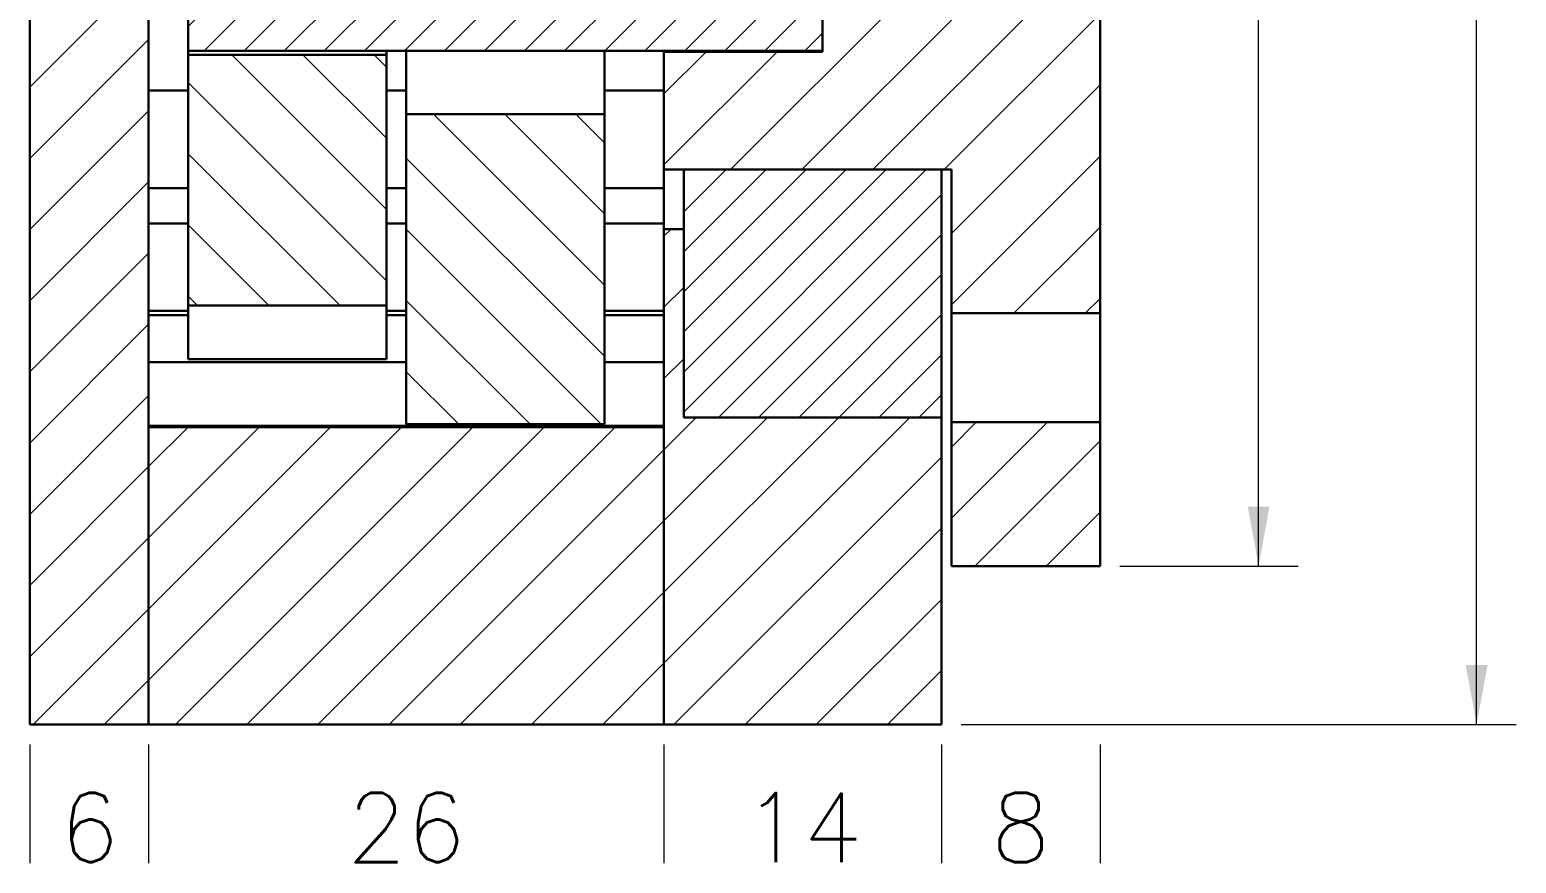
# Model space of a CAD drawing. Header units: millimetres. Extents: x 15 to 418, y 5 to 292.
# Drawn here: x 215 to 290, y 104 to 146.1 of the extents above; entities that cross this region are included whole.
import ezdxf
from ezdxf.enums import TextEntityAlignment as Align

# ---------------------------------------------------------------- set-up
doc = ezdxf.new("R2010")
doc.units = ezdxf.units.MM
for name, color, linetype, lineweight in [('DIM', 7, 'Continuous', 18), ('HATCH', 8, 'Continuous', 9), ('NOTES', 7, 'Continuous', 18), ('VISIBLE', 7, 'Continuous', 30)]:
    doc.layers.add(name, color=color, linetype=linetype, lineweight=lineweight)
doc.styles.add('SLDTEXTSTYLE0', font='txt.shx')

msp = doc.modelspace()

# ---------------------------------------------------------------- hatches: boundary and pattern name
at = {"layer": 'HATCH'}
h = msp.add_hatch(dxfattribs=at)
h.set_pattern_fill('ANSI31', scale=0.8)
h.paths.add_polyline_path([(261.5, 236.25), (269, 236.25), (269, 131.75), (261.5, 131.75), (261.5, 131.989), (261.5, 133.213), (261.5, 134.514), (261.5, 135.892), (261.5, 137.351), (261.5, 138.892), (261.5, 139), (247, 139), (247, 139.032), (247, 139.129), (247, 139.292), (247, 139.521), (247, 139.817), (247, 140.178), (247, 140.606), (247, 141.098), (247, 141.654), (247, 142.273), (247, 142.953), (247, 143.692), (247, 144.489), (247, 144.95), (255, 144.95), (255, 144.985), (255, 145.092), (255, 145.268), (255, 145.506), (255, 145.743), (255, 146.04), (255, 146.401), (255, 146.825), (255, 147.306), (255, 147.83), (255, 148.377), (255, 148.92), (255, 149.433), (255, 149.891), (255, 150.276), (255, 150.581), (255, 150.802), (255, 150.948), (255, 151.026), (255, 151.05), (247, 151.05), (247, 151.705), (247, 152.771), (247, 153.895), (247, 155.078), (247, 156.32), (247, 157.622), (247, 158.983), (247, 160.403), (247, 161.883), (247, 162.951), (247, 162.989), (247, 163.038), (247, 163.114), (247, 163.137), (247, 163.278), (247, 163.295), (247, 163.42), (247, 163.461), (247, 163.506), (247, 163.685), (247, 163.761), (247, 163.948), (247, 164.097), (247, 164.245), (247, 164.527), (247, 164.569), (247, 164.913), (247, 165.014), (247, 165.057), (247, 165.268), (247, 165.625), (247, 165.682), (247, 165.978), (247, 166.022), (247, 166.318), (247, 166.375), (247, 166.663), (247, 166.732), (247, 166.943), (247, 167.087), (247, 167.431), (247, 167.473), (247, 167.755), (247, 167.903), (247, 168.052), (247, 168.239), (247, 168.315), (247, 168.365), (247, 168.494), (247, 168.539), (247, 168.705), (247, 168.722), (247, 168.863), (247, 168.886), (247, 168.962), (247, 169.011), (247, 169.049), (247, 170.118), (247, 171.918), (247, 173.762), (247, 175.647), (247, 177.568), (247, 179.52), (247, 181.498), (247, 183.498), (247, 185.513), (247, 187.537), (247, 189.564), (247, 191.589), (247, 193.604), (247, 195.603), (247, 197.58), (247, 198.951), (247, 198.989), (247, 199.038), (247, 199.114), (247, 199.137), (247, 199.278), (247, 199.295), (247, 199.461), (247, 199.506), (247, 199.528), (247, 199.685), (247, 199.761), (247, 199.948), (247, 200.097), (247, 200.245), (247, 200.527), (247, 200.569), (247, 200.913), (247, 201.057), (247, 201.268), (247, 201.442), (247, 201.625), (247, 201.682), (247, 201.978), (247, 202.022), (247, 202.318), (247, 202.375), (247, 202.732), (247, 202.943), (247, 203.087), (247, 203.316), (247, 203.431), (247, 203.473), (247, 203.755), (247, 203.903), (247, 204.052), (247, 204.239), (247, 204.315), (247, 204.494), (247, 204.539), (247, 204.705), (247, 204.722), (247, 204.863), (247, 204.886), (247, 204.962), (247, 205.011), (247, 205.049), (247, 205.144), (247, 206.921), (247, 208.642), (247, 210.302), (247, 211.899), (247, 213.429), (247, 214.888), (247, 216.275), (247, 216.95), (255, 216.95), (255, 216.985), (255, 217.092), (255, 217.268), (255, 217.506), (255, 217.743), (255, 218.04), (255, 218.401), (255, 218.825), (255, 219.306), (255, 219.83), (255, 220.377), (255, 220.92), (255, 221.433), (255, 221.891), (255, 222.276), (255, 222.581), (255, 222.802), (255, 222.948), (255, 223.026), (255, 223.05), (247, 223.05), (247, 223.859), (247, 224.639), (247, 225.347), (247, 225.984), (247, 226.552), (247, 227.054), (247, 227.491), (247, 227.867), (247, 228.184), (247, 228.445), (247, 228.652), (247, 228.808), (247, 228.917), (247, 228.98), (247, 229), (261.5, 229), (261.5, 230.619), (261.5, 232.515), (261.5, 234.301), (261.5, 235.977), (261.5, 236.25)])
h = msp.add_hatch(dxfattribs=at)
h.set_pattern_fill('ANSI31', scale=0.8)
h.paths.add_polyline_path([(215, 164), (221, 164), (221, 111), (215, 111), (215, 111.052), (215, 111.21), (215, 111.474), (215, 111.846), (215, 112.325), (215, 112.911), (215, 113.605), (215, 114.403), (215, 115.306), (215, 116.31), (215, 117.413), (215, 118.612), (215, 119.904), (215, 121.284), (215, 122.75), (215, 124.296), (215, 125.588), (215, 126.963), (215, 128.423), (215, 129.971), (215, 131.61), (215, 133.34), (215, 134.021), (215, 134.049), (215, 134.085), (215, 134.141), (215, 134.262), (215, 134.274), (215, 134.43), (215, 134.562), (215, 134.618), (215, 134.866), (215, 134.975), (215, 135.164), (215, 135.183), (215, 135.468), (215, 135.575), (215, 135.994), (215, 136.035), (215, 136.505), (215, 136.546), (215, 136.965), (215, 137.072), (215, 137.082), (215, 137.357), (215, 137.565), (215, 137.674), (215, 137.922), (215, 137.978), (215, 138.11), (215, 138.266), (215, 138.278), (215, 138.399), (215, 138.455), (215, 138.491), (215, 138.519), (215, 139.097), (215, 141.208), (215, 143.416), (215, 145.721), (215, 148.121), (215, 150.615), (215, 153.201), (215, 155.876), (215, 157.681), (215, 157.715), (215, 157.759), (215, 157.828), (215, 157.975), (215, 157.991), (215, 158.14), (215, 158.181), (215, 158.343), (215, 158.411), (215, 158.58), (215, 158.637), (215, 158.714), (215, 158.848), (215, 159.102), (215, 159.14), (215, 159.45), (215, 159.58), (215, 159.77), (215, 160.092), (215, 160.143), (215, 160.717), (215, 160.768), (215, 161.09), (215, 161.28), (215, 161.41), (215, 161.48), (215, 161.72), (215, 161.758), (215, 162.012), (215, 162.146), (215, 162.28), (215, 162.449), (215, 162.517), (215, 162.679), (215, 162.72), (215, 162.869), (215, 162.885), (215, 163.032), (215, 163.101), (215, 163.145), (215, 163.179), (215, 164)])
h = msp.add_hatch(dxfattribs=at)
h.set_pattern_fill('ANSI31', scale=0.45)
h.paths.add_polyline_path([(223, 151), (255, 151), (255, 145), (223, 145), (223, 145.035), (223, 145.14), (223, 145.313), (223, 145.546), (223, 145.78), (223, 146.072), (223, 146.427), (223, 146.844), (223, 147.317), (223, 147.833), (223, 148.371), (223, 148.905), (223, 149.41), (223, 149.86), (223, 150.239), (223, 150.538), (223, 150.756), (223, 150.899), (223, 150.977), (223, 151)])
h = msp.add_hatch(dxfattribs=at)
h.set_pattern_fill('ANSI31', scale=0.8, angle=90)
h.paths.add_polyline_path([(223, 144.8), (233, 144.8), (233, 132.15), (223, 132.15), (223, 132.265), (223, 132.276), (223, 132.462), (223, 132.697), (223, 132.72), (223, 132.757), (223, 132.957), (223, 133.006), (223, 133.101), (223, 133.196), (223, 133.239), (223, 133.246), (223, 133.316), (223, 133.328), (223, 133.358), (223, 133.622), (223, 134.027), (223, 134.848), (223, 135.639), (223, 135.994), (223, 136.155), (223, 136.178), (223, 136.182), (223, 136.279), (223, 136.307), (223, 136.345), (223, 136.416), (223, 136.503), (223, 136.567), (223, 136.687), (223, 136.702), (223, 136.762), (223, 136.884), (223, 136.888), (223, 136.937), (223, 136.939), (223, 137.214), (223, 137.764), (223, 138.074), (223, 138.403), (223, 138.815), (223, 139.248), (223, 140.129), (223, 140.994), (223, 141.395), (223, 141.76), (223, 142.078), (223, 142.339), (223, 142.535), (223, 142.647), (223, 142.654), (223, 142.672), (223, 142.696), (223, 142.701), (223, 142.758), (223, 142.787), (223, 142.796), (223, 142.8), (223, 143.111), (223, 143.351), (223, 143.626), (223, 143.934), (223, 144.274), (223, 144.8)])
h = msp.add_hatch(dxfattribs=at)
h.set_pattern_fill('ANSI31', scale=0.8, angle=90)
h.paths.add_polyline_path([(234, 141.8), (244, 141.8), (244, 126.153), (234, 126.153), (234, 126.175), (234, 126.243), (234, 126.464), (234, 126.63), (234, 126.835), (234, 127.129), (234, 127.291), (234, 127.315), (234, 127.359), (234, 127.384), (234, 127.452), (234, 127.457), (234, 127.497), (234, 127.59), (234, 127.653), (234, 127.811), (234, 128.018), (234, 128.071), (234, 128.123), (234, 128.249), (234, 128.513), (234, 128.595), (234, 128.738), (234, 128.866), (234, 128.998), (234, 129.059), (234, 129.21), (234, 129.24), (234, 129.249), (234, 129.362), (234, 129.372), (234, 129.442), (234, 129.443), (234, 130.026), (234, 130.663), (234, 130.679), (234, 130.744), (234, 130.753), (234, 130.767), (234, 130.868), (234, 130.884), (234, 131.025), (234, 131.064), (234, 131.094), (234, 131.222), (234, 131.377), (234, 131.424), (234, 131.46), (234, 131.603), (234, 131.716), (234, 131.761), (234, 131.81), (234, 131.844), (234, 131.856), (234, 131.954), (234, 132.24), (234, 132.551), (234, 132.947), (234, 133.368), (234, 134.224), (234, 135.057), (234, 135.437), (234, 135.777), (234, 136.068), (234, 136.16), (234, 136.172), (234, 136.213), (234, 136.233), (234, 136.297), (234, 136.305), (234, 136.457), (234, 136.476), (234, 136.485), (234, 136.554), (234, 136.592), (234, 136.596), (234, 136.676), (234, 136.914), (234, 137.188), (234, 137.497), (234, 138.098), (234, 138.427), (234, 138.771), (234, 139.194), (234, 139.635), (234, 140.531), (234, 141.42), (234, 141.8)])
h = msp.add_hatch(dxfattribs=at)
h.set_pattern_fill('ANSI31', scale=0.45)
h.paths.add_polyline_path([(248, 139), (261, 139), (261, 126.5), (248, 126.5), (248, 126.541), (248, 126.665), (248, 126.873), (248, 127.166), (248, 127.544), (248, 128.006), (248, 128.552), (248, 129.181), (248, 129.891), (248, 130.682), (248, 131.551), (248, 132.496), (248, 133.513), (248, 134.601), (248, 135.755), (248, 136.973), (248, 137.99), (248, 139)])
h = msp.add_hatch(dxfattribs=at)
h.set_pattern_fill('ANSI31', scale=0.8)
h.paths.add_polyline_path([(247, 136), (248, 136), (248, 126.5), (261, 126.5), (261, 111), (247, 111), (247, 111.052), (247, 111.21), (247, 111.474), (247, 111.846), (247, 112.325), (247, 112.911), (247, 113.605), (247, 114.403), (247, 115.306), (247, 116.31), (247, 117.413), (247, 118.612), (247, 119.904), (247, 121.284), (247, 122.75), (247, 124.296), (247, 125.588), (247, 126.963), (247, 128.423), (247, 129.971), (247, 131.61), (247, 133.34), (247, 134.021), (247, 134.049), (247, 134.085), (247, 134.141), (247, 134.262), (247, 134.274), (247, 134.43), (247, 134.562), (247, 134.618), (247, 134.866), (247, 134.975), (247, 135.164), (247, 135.183), (247, 135.468), (247, 135.575), (247, 135.994), (247, 136)])
h = msp.add_hatch(dxfattribs=at)
h.set_pattern_fill('ANSI31', scale=0.8)
h.paths.add_polyline_path([(221, 126), (247, 126), (247, 111), (221, 111), (221, 111.052), (221, 111.21), (221, 111.474), (221, 111.846), (221, 112.325), (221, 112.911), (221, 113.605), (221, 114.403), (221, 115.306), (221, 116.31), (221, 117.413), (221, 118.612), (221, 119.904), (221, 121.284), (221, 122.75), (221, 123.254), (221, 123.259), (221, 123.313), (221, 123.333), (221, 123.427), (221, 123.477), (221, 123.586), (221, 123.689), (221, 123.778), (221, 123.958), (221, 123.993), (221, 124.249), (221, 124.273), (221, 124.296), (221, 124.54), (221, 124.621), (221, 124.863), (221, 124.986), (221, 125.211), (221, 125.356), (221, 125.576), (221, 125.588), (221, 125.612), (221, 125.631), (221, 125.664), (221, 125.718), (221, 125.72), (221, 125.786), (221, 125.863), (221, 125.949), (221, 125.974), (221, 126)])
h = msp.add_hatch(dxfattribs=at)
h.set_pattern_fill('ANSI31', scale=0.8)
h.paths.add_polyline_path([(261.5, 126.25), (269, 126.25), (269, 119), (261.5, 119), (261.5, 119.046), (261.5, 119.187), (261.5, 119.422), (261.5, 119.753), (261.5, 120.18), (261.5, 120.702), (261.5, 121.319), (261.5, 122.03), (261.5, 122.834), (261.5, 123.728), (261.5, 124.71), (261.5, 125.778), (261.5, 126.25)])

# ---------------------------------------------------------------- linework, layer by layer
at = {"layer": 'DIM'}
for p, q in [((288, 111), (288, 257)), ((277, 119), (277, 249)), ((270, 119), (279, 119)), ((262, 111), (290, 111)), ((215, 110), (215, 104)), ((221, 110), (221, 104)), ((247, 110), (247, 104)), ((261, 110), (261, 104)), ((269, 110), (269, 104))]:
    msp.add_line(p, q, dxfattribs=at)
for points in [[(277, 119), (277.55, 122), (276.45, 122)], [(288, 111), (288.55, 114), (287.45, 114)]]:
    msp.add_solid(points, dxfattribs=at)
at = {"layer": 'VISIBLE'}
for p, q in [((269, 131.75), (269, 236.25)), ((215, 111), (215, 164)), ((221, 111), (221, 164)), ((223, 145), (223, 151)), ((255, 144.95), (255, 151.05)), ((215, 145.721), (215, 148.121)), ((223, 146.048), (223, 146.49)), ((223, 145.78), (223, 146.479)), ((215, 143.416), (215, 145.721)), ((223, 145.619), (223, 146.048)), ((223, 145.546), (223, 146.021)), ((223, 145.29), (223, 145.656)), ((223, 145.264), (223, 145.619)), ((223, 145.019), (223, 145.313)), ((223, 144.918), (223, 145.264)), ((223, 145.035), (223, 145.14)), ((223, 145), (223, 145.035)), ((223, 144.854), (223, 145.019)), ((255, 145), (223, 145)), ((223, 144.274), (223, 144.918)), ((223, 144.8), (223, 144.854)), ((233, 144.8), (223, 144.8)), ((223, 132.15), (223, 144.8)), ((233, 144.854), (233, 145)), ((233, 144.8), (233, 144.854)), ((233, 132.15), (233, 144.8)), ((234, 144.689), (234, 145)), ((234, 144.796), (234, 145)), ((234, 144.488), (234, 144.796)), ((244, 144.689), (244, 145)), ((247, 144.04), (247, 145)), ((247, 144.742), (247, 145)), ((247, 144.489), (247, 145)), ((247, 144.985), (247, 145)), ((247, 144.95), (247, 144.985)), ((255, 144.95), (247, 144.95)), ((247, 139), (247, 144.95)), ((255, 144.985), (255, 145)), ((255, 144.95), (255, 144.985)), ((223, 143.934), (223, 144.274)), ((234, 144.035), (234, 144.689)), ((234, 144.211), (234, 144.488)), ((234, 143.826), (234, 144.211)), ((234, 143.479), (234, 144.035)), ((244, 144.035), (244, 144.689)), ((244, 143.479), (244, 144.035)), ((247, 143.726), (247, 144.742)), ((247, 143.692), (247, 144.489)), ((247, 142.992), (247, 144.04)), ((215, 141.208), (215, 143.416)), ((223, 143.626), (223, 143.934)), ((223, 143.351), (223, 143.626)), ((223, 143.111), (223, 143.351)), ((234, 143.69), (234, 143.826)), ((234, 143.603), (234, 143.69)), ((234, 143.565), (234, 143.603)), ((234, 143.557), (234, 143.565)), ((234, 143.475), (234, 143.557)), ((234, 143.021), (234, 143.479)), ((234, 143.388), (234, 143.475)), ((234, 143.26), (234, 143.388)), ((234, 143.084), (234, 143.26)), ((244, 143.021), (244, 143.479)), ((247, 142.762), (247, 143.726)), ((247, 142.953), (247, 143.692)), ((223, 142.992), (221, 142.992)), ((223, 142.796), (223, 143.111)), ((223, 142.787), (223, 142.8)), ((223, 142.758), (223, 142.8)), ((223, 142.696), (223, 142.796)), ((223, 142.701), (223, 142.787)), ((223, 142.672), (223, 142.758)), ((223, 142.654), (223, 142.701)), ((223, 142.647), (223, 142.696)), ((223, 142.535), (223, 142.672)), ((223, 142.647), (223, 142.654)), ((223, 142.339), (223, 142.535)), ((234, 142.992), (233, 142.992)), ((234, 142.853), (234, 143.084)), ((234, 142.656), (234, 143.021)), ((234, 142.563), (234, 142.853)), ((234, 142.29), (234, 142.656)), ((234, 142.221), (234, 142.563)), ((244, 142.656), (244, 143.021)), ((247, 142.992), (244, 142.992)), ((244, 142.29), (244, 142.656)), ((247, 142.97), (247, 142.992)), ((247, 142.905), (247, 142.97)), ((247, 142.273), (247, 142.953)), ((247, 142.802), (247, 142.905)), ((247, 142.668), (247, 142.802)), ((247, 141.854), (247, 142.762)), ((247, 142.327), (247, 142.668)), ((223, 142.078), (223, 142.339)), ((223, 141.76), (223, 142.078)), ((223, 141.395), (223, 141.76)), ((234, 142.019), (234, 142.29)), ((234, 141.836), (234, 142.221)), ((234, 141.854), (234, 142.019)), ((234, 141.8), (234, 141.854)), ((234, 141.42), (234, 141.836)), ((244, 141.8), (234, 141.8)), ((234, 126.153), (234, 141.8)), ((244, 142.019), (244, 142.29)), ((244, 141.854), (244, 142.019)), ((244, 141.8), (244, 141.854)), ((244, 126.153), (244, 141.8)), ((247, 141.929), (247, 142.327)), ((247, 141.654), (247, 142.273)), ((247, 141.514), (247, 141.929)), ((247, 141.005), (247, 141.854)), ((215, 139.097), (215, 141.208)), ((223, 140.994), (223, 141.395)), ((234, 140.531), (234, 141.42)), ((247, 141.098), (247, 141.654)), ((247, 141.109), (247, 141.514)), ((247, 140.729), (247, 141.109)), ((247, 140.606), (247, 141.098)), ((247, 140.217), (247, 141.005)), ((223, 140.129), (223, 140.994)), ((234, 139.635), (234, 140.531)), ((247, 140.337), (247, 140.729)), ((247, 140.178), (247, 140.606)), ((247, 139.886), (247, 140.337)), ((223, 139.248), (223, 140.129)), ((234, 139.194), (234, 139.635)), ((247, 139.491), (247, 140.217)), ((247, 139.817), (247, 140.178)), ((247, 139.38), (247, 139.886)), ((247, 139.521), (247, 139.817)), ((247, 139.292), (247, 139.521)), ((215, 137.082), (215, 139.097)), ((223, 138.815), (223, 139.248)), ((223, 138.403), (223, 138.815)), ((234, 138.771), (234, 139.194)), ((234, 138.427), (234, 138.771)), ((247, 138.831), (247, 139.491)), ((247, 138.837), (247, 139.38)), ((247, 139.129), (247, 139.292)), ((247, 139.032), (247, 139.129)), ((247, 139), (247, 139.032)), ((261.5, 139), (247, 139)), ((247, 138.286), (247, 138.837)), ((247, 138.238), (247, 138.831)), ((248, 126.5), (248, 139)), ((248, 138.831), (248, 139)), ((248, 138.238), (248, 138.831)), ((261, 111), (261, 139)), ((261.5, 131.75), (261.5, 139)), ((261.5, 138.892), (261.5, 139)), ((261.5, 137.351), (261.5, 138.892)), ((215, 138.455), (215, 138.519)), ((215, 138.491), (215, 138.519)), ((215, 138.399), (215, 138.491)), ((215, 138.278), (215, 138.455)), ((215, 138.266), (215, 138.399)), ((215, 137.978), (215, 138.278)), ((215, 138.11), (215, 138.266)), ((215, 137.922), (215, 138.11)), ((223, 138.067), (221, 138.067)), ((223, 138.074), (223, 138.403)), ((223, 137.764), (223, 138.074)), ((234, 138.067), (233, 138.067)), ((234, 138.098), (234, 138.427)), ((234, 137.497), (234, 138.098)), ((247, 138.067), (244, 138.067)), ((247, 138.067), (247, 138.286)), ((247, 137.713), (247, 138.238)), ((247, 136.564), (247, 138.067)), ((248, 137.713), (248, 138.238)), ((215, 137.565), (215, 137.978)), ((215, 137.674), (215, 137.922)), ((215, 137.357), (215, 137.674)), ((215, 137.072), (215, 137.565)), ((215, 136.965), (215, 137.357)), ((223, 137.214), (223, 137.764)), ((234, 137.188), (234, 137.497)), ((247, 137.257), (247, 137.713)), ((247, 136.871), (247, 137.257)), ((248, 137.257), (248, 137.713)), ((248, 136.871), (248, 137.257)), ((261.5, 135.892), (261.5, 137.351)), ((215, 135.164), (215, 137.082)), ((215, 136.546), (215, 137.072)), ((215, 136.505), (215, 136.965)), ((215, 136.035), (215, 136.546)), ((215, 135.994), (215, 136.505)), ((223, 136.939), (223, 137.214)), ((223, 136.937), (223, 136.939)), ((223, 136.702), (223, 136.939)), ((223, 136.884), (223, 136.939)), ((223, 136.888), (223, 136.937)), ((223, 136.687), (223, 136.888)), ((223, 136.762), (223, 136.884)), ((223, 136.567), (223, 136.762)), ((223, 136.503), (223, 136.702)), ((223, 136.416), (223, 136.687)), ((223, 136.307), (223, 136.567)), ((223, 136.345), (223, 136.503)), ((234, 136.914), (234, 137.188)), ((234, 136.676), (234, 136.914)), ((234, 136.476), (234, 136.676)), ((234, 136.592), (234, 136.596)), ((234, 136.554), (234, 136.596)), ((234, 136.485), (234, 136.592)), ((234, 136.457), (234, 136.554)), ((247, 136.556), (247, 136.871)), ((247, 136.286), (247, 136.564)), ((247, 136.312), (247, 136.556)), ((248, 136.556), (248, 136.871)), ((248, 136.312), (248, 136.556)), ((215, 135.575), (215, 136.035)), ((215, 135.468), (215, 135.994)), ((223, 136.286), (221, 136.286)), ((223, 136.279), (223, 136.416)), ((223, 136.178), (223, 136.345)), ((223, 135.994), (223, 136.307)), ((223, 136.182), (223, 136.279)), ((223, 136.155), (223, 136.182)), ((223, 136.155), (223, 136.178)), ((223, 135.639), (223, 135.994)), ((234, 136.286), (233, 136.286)), ((234, 136.305), (234, 136.485)), ((234, 136.286), (234, 136.476)), ((234, 136.297), (234, 136.457)), ((234, 136.286), (234, 136.305)), ((234, 136.068), (234, 136.297)), ((234, 135.777), (234, 136.068)), ((234, 135.437), (234, 135.777)), ((247, 136.286), (244, 136.286)), ((247, 136.138), (247, 136.312)), ((247, 136.252), (247, 136.286)), ((247, 136.182), (247, 136.252)), ((247, 135.954), (247, 136.182)), ((247, 136.034), (247, 136.138)), ((247, 136), (247, 136.034)), ((248, 136), (247, 136)), ((247, 111), (247, 136)), ((247, 135.646), (247, 135.954)), ((248, 136.138), (248, 136.312)), ((248, 136.034), (248, 136.138)), ((248, 136), (248, 136.034)), ((261.5, 134.514), (261.5, 135.892)), ((215, 135.183), (215, 135.575)), ((215, 134.975), (215, 135.468)), ((215, 134.866), (215, 135.183)), ((215, 133.34), (215, 135.164)), ((223, 134.848), (223, 135.639)), ((234, 135.057), (234, 135.437)), ((234, 134.224), (234, 135.057)), ((247, 135.299), (247, 135.646)), ((247, 134.942), (247, 135.299)), ((215, 134.562), (215, 134.975)), ((215, 134.618), (215, 134.866)), ((215, 134.43), (215, 134.618)), ((215, 134.262), (215, 134.562)), ((215, 134.274), (215, 134.43)), ((215, 134.141), (215, 134.274)), ((215, 134.085), (215, 134.262)), ((223, 134.027), (223, 134.848)), ((247, 134.595), (247, 134.942)), ((247, 134.225), (247, 134.595)), ((261.5, 133.213), (261.5, 134.514)), ((215, 134.049), (215, 134.141)), ((215, 134.021), (215, 134.085)), ((215, 134.021), (215, 134.049)), ((223, 133.622), (223, 134.027)), ((223, 133.246), (223, 133.622)), ((234, 133.368), (234, 134.224)), ((247, 133.787), (247, 134.225)), ((247, 133.28), (247, 133.787)), ((215, 131.61), (215, 133.34)), ((223, 133.328), (223, 133.358)), ((223, 133.316), (223, 133.358)), ((223, 133.239), (223, 133.328)), ((223, 133.196), (223, 133.316)), ((223, 132.957), (223, 133.246)), ((223, 133.101), (223, 133.239)), ((223, 133.006), (223, 133.196)), ((223, 132.72), (223, 133.101)), ((223, 132.757), (223, 133.006)), ((223, 132.697), (223, 132.957)), ((223, 132.462), (223, 132.757)), ((234, 132.947), (234, 133.368)), ((234, 132.551), (234, 132.947)), ((247, 132.714), (247, 133.28)), ((261.5, 131.989), (261.5, 133.213)), ((223, 132.276), (223, 132.72)), ((223, 132.265), (223, 132.697)), ((223, 131.78), (223, 132.462)), ((223, 132.055), (223, 132.276)), ((223, 132.067), (223, 132.265)), ((233, 132.15), (223, 132.15)), ((223, 132.11), (223, 132.15)), ((223, 131.998), (223, 132.11)), ((223, 131.911), (223, 132.067)), ((223, 131.873), (223, 132.055)), ((233, 132.11), (233, 132.15)), ((233, 131.998), (233, 132.11)), ((234, 132.24), (234, 132.551)), ((234, 131.954), (234, 132.24)), ((247, 132.113), (247, 132.714)), ((247, 131.878), (247, 132.113)), ((215, 129.971), (215, 131.61)), ((223, 131.878), (221, 131.878)), ((223, 131.656), (221, 131.656)), ((223, 131.825), (223, 131.998)), ((223, 131.798), (223, 131.911)), ((223, 131.771), (223, 131.873)), ((223, 131.603), (223, 131.825)), ((223, 131.728), (223, 131.798)), ((223, 131.055), (223, 131.78)), ((223, 131.716), (223, 131.771)), ((223, 131.716), (223, 131.728)), ((223, 131.061), (223, 131.603)), ((233, 131.825), (233, 131.998)), ((234, 131.878), (233, 131.878)), ((233, 131.603), (233, 131.825)), ((234, 131.656), (233, 131.656)), ((233, 131.061), (233, 131.603)), ((234, 131.656), (234, 131.954)), ((234, 131.81), (234, 131.856)), ((234, 131.844), (234, 131.856)), ((234, 131.761), (234, 131.844)), ((234, 131.716), (234, 131.81)), ((234, 131.603), (234, 131.761)), ((234, 131.656), (234, 131.716)), ((234, 131.377), (234, 131.603)), ((234, 131.094), (234, 131.377)), ((247, 131.878), (244, 131.878)), ((247, 131.656), (244, 131.656)), ((247, 131.656), (247, 131.878)), ((247, 131.654), (247, 131.656)), ((247, 131.548), (247, 131.654)), ((247, 131.343), (247, 131.548)), ((247, 131.078), (247, 131.343)), ((261.5, 130.839), (261.5, 131.989)), ((269, 131.75), (261.5, 131.75)), ((261.5, 131.729), (261.5, 131.75)), ((261.5, 131.658), (261.5, 131.729)), ((261.5, 131.527), (261.5, 131.658)), ((261.5, 131.327), (261.5, 131.527)), ((261.5, 131.053), (261.5, 131.327)), ((269, 131.729), (269, 131.75)), ((269, 131.658), (269, 131.729)), ((269, 131.527), (269, 131.658)), ((269, 131.327), (269, 131.527)), ((269, 131.053), (269, 131.327)), ((223, 130.463), (223, 131.061)), ((223, 130.697), (223, 131.055)), ((223, 130.372), (223, 130.697)), ((233, 130.463), (233, 131.061)), ((234, 130.767), (234, 131.094)), ((234, 130.564), (234, 130.767)), ((247, 130.784), (247, 131.078)), ((247, 130.484), (247, 130.784)), ((261.5, 130.705), (261.5, 131.053)), ((261.5, 129.462), (261.5, 130.839)), ((261.5, 130.292), (261.5, 130.705)), ((269, 130.705), (269, 131.053)), ((269, 130.292), (269, 130.705)), ((215, 128.423), (215, 129.971)), ((223, 130.167), (223, 130.463)), ((223, 130.136), (223, 130.372)), ((223, 129.908), (223, 130.167)), ((223, 129.937), (223, 130.136)), ((223, 129.642), (223, 129.937)), ((223, 129.735), (223, 129.908)), ((233, 130.167), (233, 130.463)), ((233, 129.908), (233, 130.167)), ((233, 129.735), (233, 129.908)), ((234, 130.026), (234, 130.15)), ((234, 129.29), (234, 130.026)), ((247, 130.152), (247, 130.484)), ((247, 129.744), (247, 130.152)), ((261.5, 129.83), (261.5, 130.292)), ((261.5, 129.34), (261.5, 129.83)), ((269, 129.83), (269, 130.292)), ((269, 129.34), (269, 129.83)), ((234, 129.29), (221, 129.29)), ((223, 129.605), (223, 129.735)), ((223, 129.529), (223, 129.642)), ((223, 129.46), (223, 129.605)), ((223, 129.461), (223, 129.529)), ((223, 129.438), (223, 129.461)), ((223, 129.438), (223, 129.46)), ((233, 129.438), (223, 129.438)), ((233, 129.605), (233, 129.735)), ((233, 129.46), (233, 129.605)), ((233, 129.438), (233, 129.46)), ((234, 129.442), (234, 129.443)), ((234, 129.372), (234, 129.443)), ((234, 129.362), (234, 129.442)), ((234, 129.29), (234, 129.372)), ((234, 129.21), (234, 129.362)), ((234, 128.998), (234, 129.21)), ((247, 129.29), (244, 129.29)), ((247, 129.29), (247, 129.744)), ((247, 129.196), (247, 129.29)), ((247, 129.024), (247, 129.196)), ((247, 128.805), (247, 129.024)), ((261.5, 128.157), (261.5, 129.462)), ((261.5, 128.847), (261.5, 129.34)), ((269, 128.847), (269, 129.34)), ((215, 126.963), (215, 128.423)), ((234, 128.738), (234, 128.998)), ((234, 128.632), (234, 128.738)), ((234, 128.123), (234, 128.334)), ((247, 128.564), (247, 128.805)), ((247, 128.283), (247, 128.564)), ((247, 127.923), (247, 128.283)), ((261.5, 128.374), (261.5, 128.847)), ((261.5, 127.941), (261.5, 128.374)), ((269, 128.374), (269, 128.847)), ((269, 127.941), (269, 128.374)), ((234, 127.457), (234, 128.123)), ((247, 127.473), (247, 127.923)), ((261.5, 126.928), (261.5, 128.157)), ((261.5, 127.558), (261.5, 127.941)), ((261.5, 127.233), (261.5, 127.558)), ((269, 127.558), (269, 127.941)), ((269, 127.233), (269, 127.558)), ((215, 125.588), (215, 126.963)), ((234, 127.129), (234, 127.457)), ((234, 126.835), (234, 127.129)), ((234, 126.63), (234, 126.835)), ((247, 126.931), (247, 127.473)), ((247, 126.307), (247, 126.931)), ((261.5, 126.965), (261.5, 127.233)), ((261.5, 126.751), (261.5, 126.965)), ((261.5, 125.778), (261.5, 126.928)), ((261.5, 126.537), (261.5, 126.751)), ((269, 126.965), (269, 127.233)), ((269, 126.751), (269, 126.965)), ((269, 126.537), (269, 126.751)), ((247, 126.069), (221, 126.069)), ((247, 126), (221, 126)), ((234, 126.464), (234, 126.63)), ((234, 126.243), (234, 126.464)), ((234, 126.175), (234, 126.243)), ((234, 126.153), (234, 126.175)), ((244, 126.153), (234, 126.153)), ((247, 126.069), (247, 126.307)), ((247, 126), (247, 126.069)), ((261, 126.5), (248, 126.5)), ((261.5, 126.378), (261.5, 126.537)), ((261.5, 126.282), (261.5, 126.378)), ((261.5, 126.25), (261.5, 126.282)), ((269, 126.25), (261.5, 126.25)), ((261.5, 119), (261.5, 126.25)), ((269, 126.378), (269, 126.537)), ((269, 126.282), (269, 126.378)), ((269, 126.25), (269, 126.282)), ((269, 119), (269, 126.25)), ((215, 124.296), (215, 125.588)), ((261.5, 124.71), (261.5, 125.778)), ((261.5, 123.728), (261.5, 124.71)), ((215, 122.75), (215, 124.296)), ((261.5, 122.834), (261.5, 123.728)), ((215, 121.284), (215, 122.75)), ((261.5, 122.03), (261.5, 122.834)), ((261.5, 121.319), (261.5, 122.03)), ((215, 119.904), (215, 121.284)), ((261.5, 120.702), (261.5, 121.319)), ((261.5, 120.18), (261.5, 120.702)), ((261.5, 119.753), (261.5, 120.18)), ((215, 118.612), (215, 119.904)), ((261.5, 119.422), (261.5, 119.753)), ((261.5, 119.187), (261.5, 119.422)), ((215, 117.413), (215, 118.612)), ((261.5, 119.046), (261.5, 119.187)), ((261.5, 119), (261.5, 119.046)), ((269, 119), (261.5, 119)), ((215, 116.31), (215, 117.413)), ((215, 115.306), (215, 116.31)), ((215, 114.403), (215, 115.306)), ((215, 113.605), (215, 114.403)), ((215, 112.911), (215, 113.605)), ((215, 112.325), (215, 112.911)), ((215, 111.846), (215, 112.325)), ((215, 111.474), (215, 111.846)), ((215, 111.21), (215, 111.474)), ((215, 111.052), (215, 111.21)), ((215, 111), (215, 111.052)), ((261, 111), (215, 111))]:
    msp.add_line(p, q, dxfattribs=at)

# ---------------------------------------------------------------- texts
at = {"layer": 'NOTES', "style": 'SLDTEXTSTYLE0'}
for s, p in [('6', (218, 103)), ('26', (234, 103)), ('14', (254, 103)), ('8', (265, 103))]:
    msp.add_text(s, height=3.5, dxfattribs=at).set_placement(p, align=Align.BOTTOM_CENTER)

doc.saveas('drawing.dxf')
